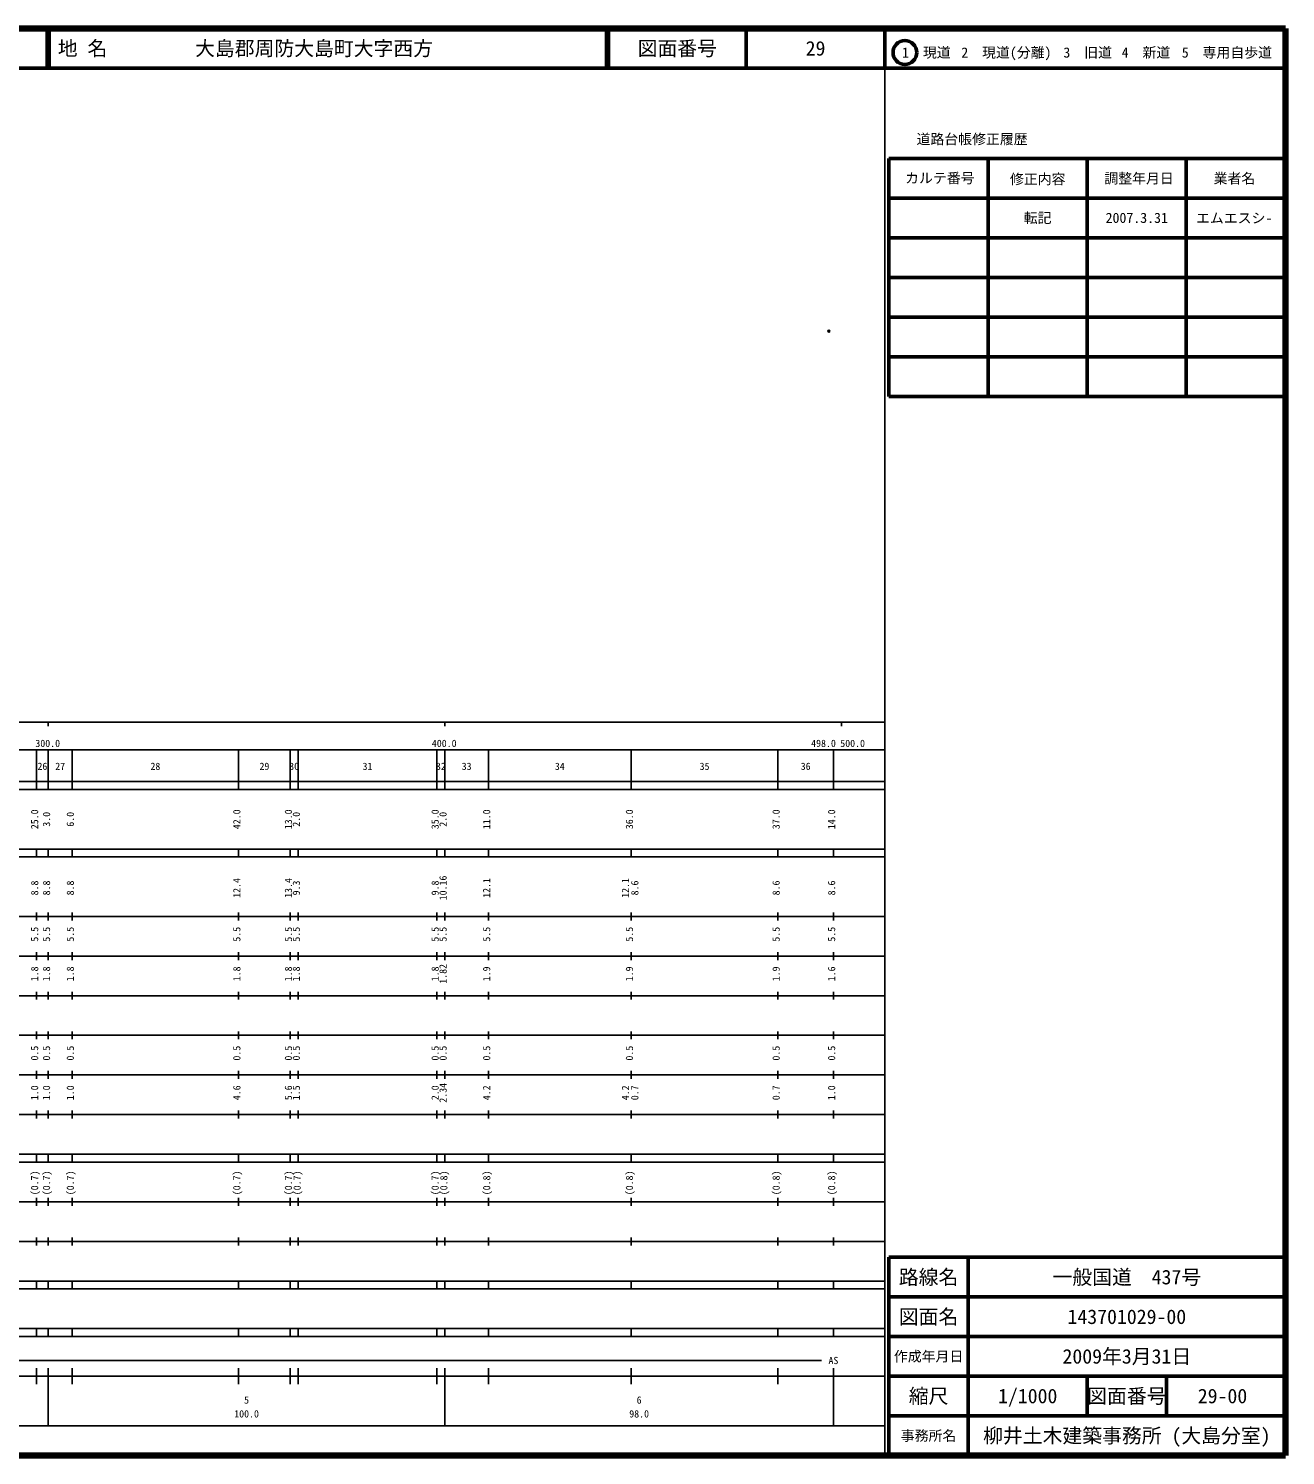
# Model space of a CAD drawing. Units: millimetres on the paper. Extents: x 40 to 680, y 20 to 380.
# Drawn here: x 363 to 680, y 20 to 380 of the extents above; entities that cross this region are included whole.
import ezdxf
from ezdxf.enums import TextEntityAlignment as Align

# ---------------------------------------------------------------- set-up
doc = ezdxf.new("R2010")
doc.units = ezdxf.units.MM
doc.header["$PDMODE"] = 32
doc.header["$PDSIZE"] = 0.5
doc.layers.add('M-OTRS', color=6, linetype='Continuous')
doc.layers.add('M-TTL-TXT', color=7, linetype='Continuous')
for name, color, linetype, lineweight in [('M-TTL', 2, 'Continuous', 140), ('M-TTL-BAND', 7, 'Continuous', 25), ('M-TTL-FRAM', 2, 'Continuous', 50), ('M-TTL-LINE', 7, 'Continuous', 50)]:
    doc.layers.add(name, color=color, linetype=linetype, lineweight=lineweight)
doc.styles.add('ＭＳ ゴシック', font='')
doc.styles.get('ＭＳ ゴシック').set_extended_font_data('MS Gothic')

msp = doc.modelspace()

# ---------------------------------------------------------------- linework, layer by layer
at = {"layer": 'M-OTRS'}
msp.add_point((564.864, 303.661), dxfattribs=at)
at = {"layer": 'M-TTL'}
for p, q in [((680, 380), (40, 380)), ((680, 20), (680, 380)), ((40, 20), (680, 20))]:
    msp.add_line(p, q, dxfattribs=at)
at = {"layer": 'M-TTL-BAND'}
for p, q in [((579, 20), (579, 370)), ((40, 205), (579, 205)), ((368, 205), (368, 204)), ((468, 205), (468, 204)), ((568, 205), (568, 204)), ((68, 198), (579, 198)), ((365, 188), (365, 198)), ((368, 188), (368, 198)), ((374, 188), (374, 198)), ((416, 188), (416, 198)), ((429, 188), (429, 198)), ((431, 188), (431, 198)), ((466, 188), (466, 198)), ((468, 188), (468, 198)), ((479, 188), (479, 198)), ((515, 188), (515, 198)), ((552, 188), (552, 198)), ((566, 188), (566, 198)), ((40, 190), (579, 190)), ((40, 188), (579, 188)), ((40, 173), (579, 173)), ((365, 171), (365, 173)), ((368, 171), (368, 173)), ((374, 171), (374, 173)), ((416, 171), (416, 173)), ((429, 171), (429, 173)), ((431, 171), (431, 173)), ((466, 171), (466, 173)), ((468, 171), (468, 173)), ((479, 171), (479, 173)), ((515, 171), (515, 173)), ((552, 171), (552, 173)), ((566, 171), (566, 173)), ((40, 171), (579, 171)), ((40, 156), (579, 156)), ((365, 155), (365, 157)), ((368, 155), (368, 157)), ((374, 155), (374, 157)), ((416, 155), (416, 157)), ((429, 155), (429, 157)), ((431, 155), (431, 157)), ((466, 155), (466, 157)), ((468, 155), (468, 157)), ((479, 155), (479, 157)), ((515, 155), (515, 157)), ((552, 155), (552, 157)), ((566, 155), (566, 157)), ((46, 146), (579, 146)), ((365, 145), (365, 147)), ((368, 145), (368, 147)), ((374, 145), (374, 147)), ((416, 145), (416, 147)), ((429, 145), (429, 147)), ((431, 145), (431, 147)), ((466, 145), (466, 147)), ((468, 145), (468, 147)), ((479, 145), (479, 147)), ((515, 145), (515, 147)), ((552, 145), (552, 147)), ((566, 145), (566, 147)), ((365, 135), (365, 137)), ((368, 135), (368, 137)), ((374, 135), (374, 137)), ((416, 135), (416, 137)), ((429, 135), (429, 137)), ((431, 135), (431, 137)), ((466, 135), (466, 137)), ((468, 135), (468, 137)), ((479, 135), (479, 137)), ((515, 135), (515, 137)), ((552, 135), (552, 137)), ((566, 135), (566, 137)), ((52, 136), (579, 136)), ((46, 126), (579, 126)), ((365, 125), (365, 127)), ((368, 125), (368, 127)), ((374, 125), (374, 127)), ((416, 125), (416, 127)), ((429, 125), (429, 127)), ((431, 125), (431, 127)), ((466, 125), (466, 127)), ((468, 125), (468, 127)), ((479, 125), (479, 127)), ((515, 125), (515, 127)), ((552, 125), (552, 127)), ((566, 125), (566, 127)), ((52, 116), (579, 116)), ((365, 115), (365, 117)), ((368, 115), (368, 117)), ((374, 115), (374, 117)), ((416, 115), (416, 117)), ((429, 115), (429, 117)), ((431, 115), (431, 117)), ((466, 115), (466, 117)), ((468, 115), (468, 117)), ((479, 115), (479, 117)), ((515, 115), (515, 117)), ((552, 115), (552, 117)), ((566, 115), (566, 117)), ((46, 106), (579, 106)), ((365, 105), (365, 107)), ((368, 105), (368, 107)), ((374, 105), (374, 107)), ((416, 105), (416, 107)), ((429, 105), (429, 107)), ((431, 105), (431, 107)), ((466, 105), (466, 107)), ((468, 105), (468, 107)), ((479, 105), (479, 107)), ((515, 105), (515, 107)), ((552, 105), (552, 107)), ((566, 105), (566, 107)), ((40, 96), (579, 96)), ((40, 94), (579, 94)), ((365, 94), (365, 96)), ((368, 94), (368, 96)), ((374, 94), (374, 96)), ((416, 94), (416, 96)), ((429, 94), (429, 96)), ((431, 94), (431, 96)), ((466, 94), (466, 96)), ((468, 94), (468, 96)), ((479, 94), (479, 96)), ((515, 94), (515, 96)), ((552, 94), (552, 96)), ((566, 94), (566, 96)), ((49, 84), (579, 84)), ((365, 83), (365, 85)), ((368, 83), (368, 85)), ((374, 83), (374, 85)), ((416, 83), (416, 85)), ((429, 83), (429, 85)), ((431, 83), (431, 85)), ((466, 83), (466, 85)), ((468, 83), (468, 85)), ((479, 83), (479, 85)), ((515, 83), (515, 85)), ((552, 83), (552, 85)), ((566, 83), (566, 85)), ((40, 74), (579, 74)), ((365, 73), (365, 75)), ((368, 73), (368, 75)), ((374, 73), (374, 75)), ((416, 73), (416, 75)), ((429, 73), (429, 75)), ((431, 73), (431, 75)), ((466, 73), (466, 75)), ((468, 73), (468, 75)), ((479, 73), (479, 75)), ((515, 73), (515, 75)), ((552, 73), (552, 75)), ((566, 73), (566, 75)), ((40, 64), (579, 64)), ((40, 62), (579, 62)), ((365, 62), (365, 64)), ((368, 62), (368, 64)), ((374, 62), (374, 64)), ((416, 62), (416, 64)), ((429, 62), (429, 64)), ((431, 62), (431, 64)), ((466, 62), (466, 64)), ((468, 62), (468, 64)), ((479, 62), (479, 64)), ((515, 62), (515, 64)), ((552, 62), (552, 64)), ((566, 62), (566, 64)), ((40, 52), (579, 52)), ((365, 50), (365, 52)), ((368, 50), (368, 52)), ((374, 50), (374, 52)), ((416, 50), (416, 52)), ((429, 50), (429, 52)), ((431, 50), (431, 52)), ((466, 50), (466, 52)), ((468, 50), (468, 52)), ((479, 50), (479, 52)), ((515, 50), (515, 52)), ((552, 50), (552, 52)), ((566, 50), (566, 52)), ((40, 50), (579, 50)), ((71, 44), (563, 44)), ((40, 40), (579, 40)), ((365, 38), (365, 42)), ((368, 27.5), (368, 42)), ((374, 38), (374, 42)), ((416, 38), (416, 42)), ((429, 38), (429, 42)), ((431, 38), (431, 42)), ((466, 38), (466, 42)), ((468, 27.5), (468, 42)), ((479, 38), (479, 42)), ((515, 38), (515, 42)), ((552, 38), (552, 42)), ((566, 27.5), (566, 42)), ((68, 27.5), (579, 27.5))]:
    msp.add_line(p, q, dxfattribs=at)
at = {"layer": 'M-TTL-FRAM'}
for p, q in [((580, 347.197), (580, 287.197)), ((580, 347.197), (680, 347.197)), ((580, 287.197), (680, 287.197)), ((680, 70), (580, 70)), ((580, 70), (580, 20))]:
    msp.add_line(p, q, dxfattribs=at)
at = {"layer": 'M-TTL-LINE'}
for p, q in [((367.75, 380), (367.75, 370)), ((368.25, 380), (368.25, 370)), ((508.747, 380), (508.747, 370)), ((509.247, 380), (509.247, 370)), ((543.997, 380), (543.997, 370)), ((579, 380), (579, 370)), ((40, 370), (680, 370)), ((605, 347.197), (605, 287.197)), ((630, 347.197), (630, 287.197)), ((655, 347.197), (655, 287.197)), ((580, 337.197), (680, 337.197)), ((580, 327.197), (680, 327.197)), ((580, 317.197), (680, 317.197)), ((580, 307.197), (680, 307.197)), ((580, 297.197), (680, 297.197)), ((600, 70), (600, 20)), ((680, 60), (580, 60)), ((680, 50), (580, 50)), ((680, 40), (580, 40)), ((630, 40), (630, 30)), ((650, 40), (650, 30)), ((680, 30), (580, 30))]:
    msp.add_line(p, q, dxfattribs=at)
msp.add_circle((584.031, 373.958), 3, dxfattribs=at)

# ---------------------------------------------------------------- texts
at = {"layer": 'M-TTL-BAND', "style": 'ＭＳ ゴシック'}
for s, p in [('300.0', (367.844, 198.195)), ('400.0', (467.844, 198.195)), ('498.0', (563.5, 198.195)), ('500.0', (570.844, 198.195)), ('26', (366.5, 192.405)), ('27', (371, 192.405)), ('28', (395, 192.405)), ('29', (422.5, 192.405)), ('30', (430, 192.405)), ('31', (448.5, 192.405)), ('32', (467, 192.405)), ('33', (473.5, 192.405)), ('34', (497, 192.405)), ('35', (533.5, 192.405)), ('36', (559, 192.405)), ('AS', (566, 42.5)), ('5', (418, 32.523)), ('6', (517, 32.523)), ('100.0', (418, 29.033)), ('98.0', (517, 29.033))]:
    msp.add_text(s, height=1.833, dxfattribs=at).set_placement(p, align=Align.BOTTOM_CENTER)
for s, p in [('25.0', (366, 180.5)), ('3.0', (369, 180.5)), ('6.0', (375, 180.5)), ('42.0', (417, 180.5)), ('13.0', (430, 180.5)), ('2.0', (432, 180.5)), ('35.0', (467, 180.5)), ('2.0', (469, 180.5)), ('11.0', (480, 180.5)), ('36.0', (516, 180.5)), ('37.0', (553, 180.5)), ('14.0', (567, 180.5)), ('10.16', (469, 163.174)), ('8.8', (366, 163.174)), ('8.8', (369, 163.174)), ('8.8', (375, 163.174)), ('12.4', (417, 163.174)), ('13.4', (430, 163.174)), ('9.3', (432, 163.174)), ('9.8', (467, 163.174)), ('12.1', (480, 163.174)), ('12.1', (515, 163.174)), ('8.6', (517.37, 163.174)), ('8.6', (553, 163.174)), ('8.6', (567, 163.174)), ('5.5', (366, 151.5)), ('5.5', (369, 151.5)), ('5.5', (375, 151.5)), ('5.5', (417, 151.5)), ('5.5', (430, 151.5)), ('5.5', (432, 151.5)), ('5.5', (467, 151.5)), ('5.5', (469, 151.5)), ('5.5', (480, 151.5)), ('5.5', (516, 151.5)), ('5.5', (553, 151.5)), ('5.5', (567, 151.5)), ('1.8', (366, 141.5)), ('1.8', (369, 141.5)), ('1.8', (375, 141.5)), ('1.8', (417, 141.5)), ('1.8', (430, 141.5)), ('1.8', (432, 141.5)), ('1.8', (467, 141.5)), ('1.82', (469, 141.5)), ('1.9', (480, 141.5)), ('1.9', (516, 141.5)), ('1.9', (553, 141.5)), ('1.6', (567, 141.5)), ('0.5', (366, 121.5)), ('0.5', (369, 121.5)), ('0.5', (375, 121.5)), ('0.5', (417, 121.5)), ('0.5', (430, 121.5)), ('0.5', (432, 121.5)), ('0.5', (467, 121.5)), ('0.5', (469, 121.5)), ('0.5', (480, 121.5)), ('0.5', (516, 121.5)), ('0.5', (553, 121.5)), ('0.5', (567, 121.5)), ('1.0', (366, 111.5)), ('1.0', (369, 111.5)), ('1.0', (375, 111.5)), ('4.6', (417, 111.5)), ('5.6', (430, 111.5)), ('1.5', (432, 111.5)), ('2.0', (467, 111.5)), ('2.34', (469, 111.5)), ('4.2', (480, 111.5)), ('4.2', (515, 111.5)), ('0.7', (517.37, 111.5)), ('0.7', (553, 111.5)), ('1.0', (567, 111.5)), ('(0.7)', (366, 88.764)), ('(0.7)', (369, 88.764)), ('(0.7)', (375, 88.764)), ('(0.7)', (417, 88.764)), ('(0.7)', (430, 88.764)), ('(0.7)', (432.2, 88.764)), ('(0.7)', (467, 88.764)), ('(0.8)', (469.2, 88.764)), ('(0.8)', (480, 88.764)), ('(0.8)', (516, 88.764)), ('(0.8)', (553, 88.764)), ('(0.8)', (567, 88.764))]:
    msp.add_text(s, height=1.833, rotation=90, dxfattribs=at).set_placement(p, align=Align.BOTTOM_CENTER)
at = {"layer": 'M-TTL-TXT', "style": 'ＭＳ ゴシック'}
for s, p in [('地 名', (370.38, 375)), ('大島郡周防大島町大字西方', (405.024, 375))]:
    msp.add_text(s, height=3.666, dxfattribs=at).set_placement(p, align=Align.MIDDLE_LEFT)
for s, height, p in [('図面番号', 3.666, (526.622, 375)), ('29', 3.666, (561.497, 375)), ('1\u3000現道', 2.566, (589.448, 373.958)), ('2\u3000現道(分離)', 2.566, (609.619, 373.958)), ('3\u3000旧道', 2.566, (630.121, 373.958)), ('4\u3000新道', 2.566, (644.824, 373.958)), ('5\u3000専用自歩道', 2.566, (665.228, 373.958)), ('道路台帳修正履歴', 2.566, (600.968, 352.113)), ('カルテ番号', 2.566, (592.839, 342.277)), ('修正内容', 2.566, (617.509, 342.023)), ('調整年月日', 2.566, (643.089, 342.197)), ('業者名', 2.566, (667.134, 342.197)), ('転記', 2.566, (617.5, 332.245)), ('2007.3.31', 2.566, (642.5, 332.245)), ('エムエスシ-', 2.566, (667.077, 332.189)), ('路線名', 3.666, (590, 65)), ('路線名', 3.666, (590, 65)), ('一般国道\u3000437号', 3.666, (640, 65)), ('図面名', 3.666, (590, 55)), ('図面名', 3.666, (590, 55)), ('143701029-00', 3.666, (640, 55)), ('2009年3月31日', 3.666, (640, 45)), ('作成年月日', 2.566, (590, 45)), ('作成年月日', 2.566, (590, 45)), ('縮尺', 3.666, (590, 35)), ('縮尺', 3.666, (590, 35)), ('1/1000', 3.666, (615, 35)), ('図面番号', 3.666, (640, 35)), ('図面番号', 3.666, (640, 35)), ('29-00', 3.666, (664.125, 35)), ('事務所名', 2.566, (590, 25)), ('事務所名', 2.566, (590, 25)), ('柳井土木建築事務所 (大島分室)', 3.666, (640, 25))]:
    msp.add_text(s, height=height, dxfattribs=at).set_placement(p, align=Align.MIDDLE_CENTER)

doc.saveas('drawing.dxf')
